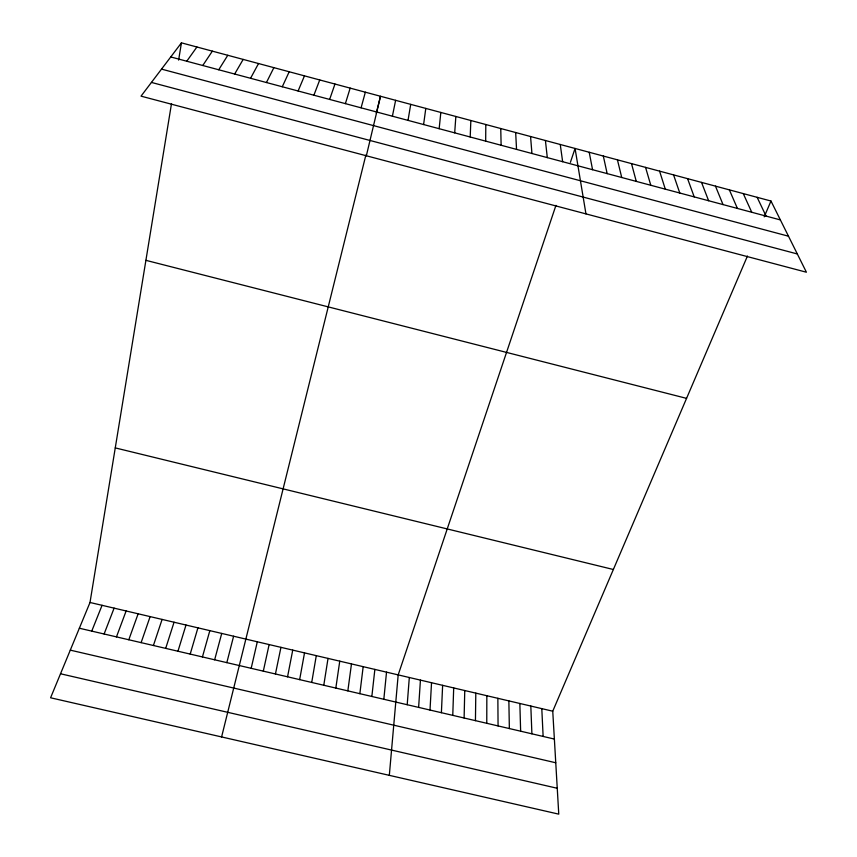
<?xml version="1.0" encoding="UTF-8"?>
<svg xmlns="http://www.w3.org/2000/svg" width="857" height="857" viewBox="0 0 857 857"><rect width="100%" height="100%" fill="white"/><g stroke="black" fill="none" stroke-linecap="round" stroke-linejoin="round"><path stroke-width="1.29" d="M486.765 723.287L486.84 695.723M485.673 141.137L485.812 124.522M475.442 720.651L475.806 693.131M464.108 718.005L464.762 690.528M452.764 715.359L453.696 687.935M470.204 137.002L470.847 120.505M441.398 712.703L442.63 685.332M430.01 710.046L431.532 682.729M418.623 707.389L420.433 680.115M454.692 132.856L455.849 116.477M407.204 704.722L409.314 677.501M389.324 775.349L398.184 674.888L555.947 205.359M383.829 699.269L386.528 672.145M439.159 128.7L440.83 112.449M371.852 696.473L374.863 669.403M359.854 693.677L363.175 666.66M423.604 124.544L425.79 108.411M347.846 690.871L351.477 663.918M335.826 688.064L339.758 661.165M323.785 685.257L328.027 658.401M747.443 256.039L552.744 711.203L558.764 814.15L50.584 697.78L90.006 602.482L171.507 103.611M178.62 60.097L181.438 42.85L770.979 201.031L806.416 272.226L141.03 96.145L181.438 42.85M408.018 120.376L410.717 104.372M311.723 682.44L316.287 655.648M299.65 679.622L304.524 652.884M287.556 676.805L292.74 650.109M392.399 116.198L395.623 100.323M275.44 673.977L280.946 647.346M263.313 671.149L269.13 644.571M251.176 668.31L257.304 641.786M366.357 155.77L380.497 96.263L376.287 113.156M221.599 736.934L365.875 155.053M226.837 662.632L233.607 636.215M214.646 659.794L221.727 633.43M361.086 107.821L365.35 92.192M202.434 656.944L209.836 630.634M190.2 654.084L197.924 627.838M177.956 651.234L186.001 625.032M345.382 103.633L350.17 88.121M165.69 648.363L174.057 622.225M153.414 645.503L162.102 619.418M570.408 162.327L575.058 148.465L585.952 213.886M329.645 99.423L334.969 84.04M141.116 642.632L150.125 616.601M128.796 639.761L138.138 613.783M116.466 636.88L126.129 610.966M313.887 95.213L319.736 79.958M104.115 633.998L114.11 608.138M91.742 631.116L102.069 605.31M298.097 90.992L304.471 75.866M764.219 216.842L770.979 201.031M282.285 86.761L289.195 71.763M266.441 82.529L273.876 67.649M250.565 78.276L258.535 63.536M234.657 74.023L243.174 59.412M218.728 69.771L227.78 55.287M202.766 65.496L212.354 51.152M186.772 61.222L196.906 47.006M60.515 673.773L557.254 788.269M70.295 650.142L555.754 762.762M79.358 628.224L554.372 739.066M90.006 602.482L552.744 711.203M115.266 447.9L613.355 569.498M145.904 260.335L686.564 398.366M161.523 69.117L788.483 236.2M151.432 82.422L797.321 253.961M170.747 56.948L780.373 219.917M757.127 197.314L766.083 216.093M743.265 193.596L751.75 212.268M729.371 189.868L737.406 208.433M715.466 186.14L723.029 204.587M701.529 182.402L708.632 200.742M687.571 178.652L694.213 196.885M673.581 174.903L679.772 193.029M659.579 171.143L665.3 189.151M645.557 167.383L650.795 185.283M631.502 163.612L636.28 181.395M617.426 159.831L621.732 177.506M603.328 156.049L607.163 173.617M589.209 152.257L592.562 169.707M560.253 144.49L562.642 161.705M545.416 140.505L547.302 157.613M530.558 136.52L531.94 153.499M515.668 132.524L516.546 149.386M541.795 708.632L543.134 736.442M530.826 706.05L531.897 733.817M519.856 703.479L520.638 731.192M500.756 128.529L501.12 145.262M508.865 700.897L509.358 728.557M497.863 698.305L498.067 725.922"/></g></svg>
